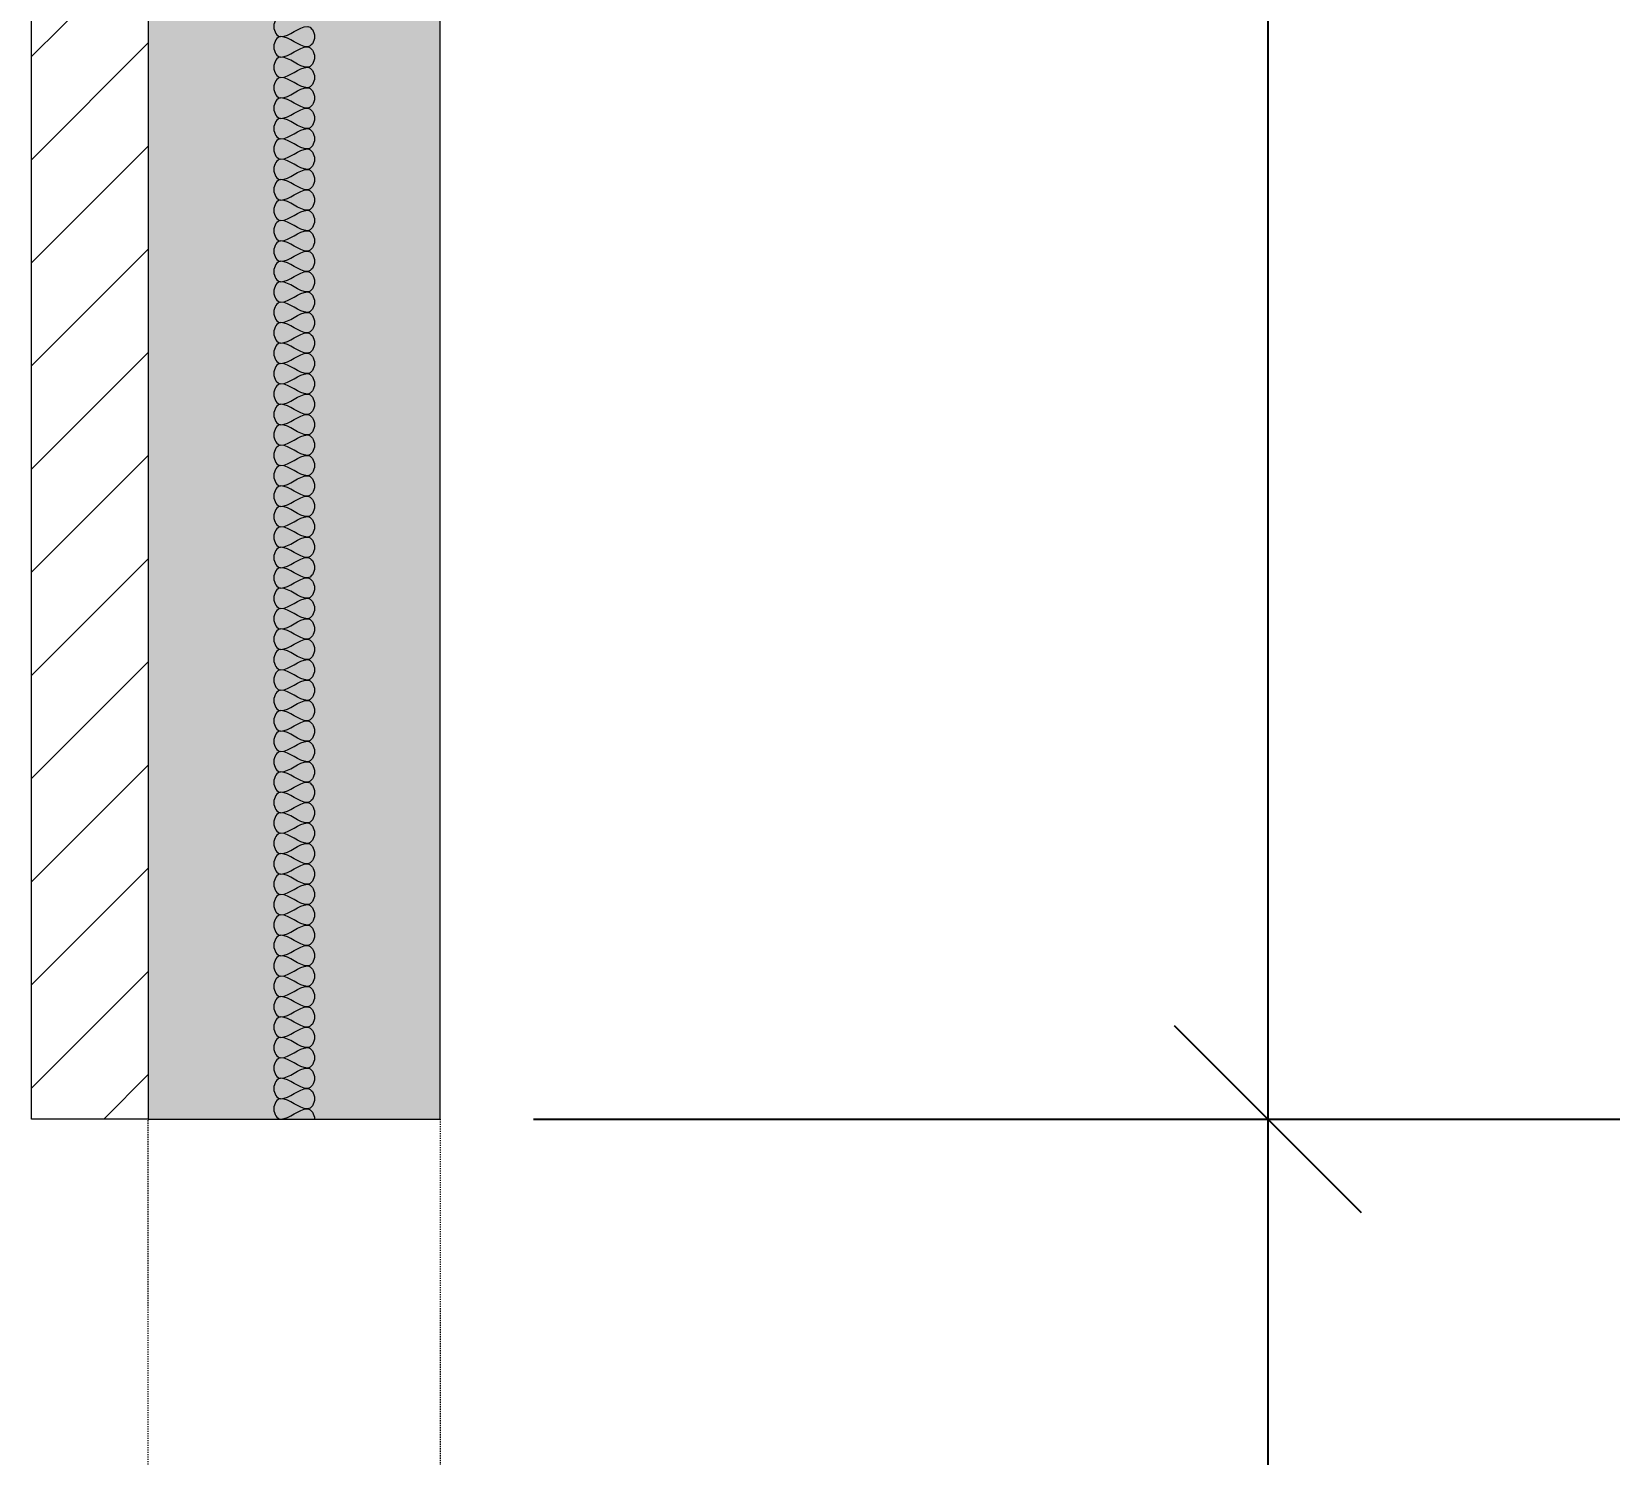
# Model space of a CAD drawing. Header units: inches. Extents: x 1913 to 24953, y -2945 to 1064.
# Drawn here: x 16478.7 to 16613.9, y -1199.4 to -1077.5 of the extents above; entities that cross this region are included whole.
import ezdxf

# ---------------------------------------------------------------- set-up
doc = ezdxf.new("R2010")
doc.units = ezdxf.units.IN
doc.header["$MEASUREMENT"] = 0
doc.linetypes.add('Overhead 1_16_', pattern=[0.101562, 0.0625, -0.039062])
for name, color, linetype, lineweight in [('A-ANNO-DIMS', 211, 'Continuous', 9), ('A-DETL', 90, 'Continuous', 9), ('A-FLOR-OVHD', 1, 'Overhead 1_16_', 9), ('A-WALL', 113, 'Continuous', 13)]:
    doc.layers.add(name, color=color, linetype=linetype, lineweight=lineweight)
doc.styles.add('Arial', font='arial.ttf', dxfattribs={"height": 12})
doc.dimstyles.new('Linear_-_3_32__Arial', dxfattribs={"dimscale": 12, "dimtxt": 12.243113, "dimasz": 1.333333, "dimexe": 1, "dimexo": 0.666667, "dimgap": 0.666667, "dimtad": 1, "dimdec": 5, "dimrnd": 0.03125, "dimzin": 1, "dimdsep": 46, "dimlunit": 4, "dimtxsty": 'Arial', "dimblk1": 'OBLIQUE', "dimblk2": 'OBLIQUE', "dimsah": 1, "dimcen": 0.09, "dimdle": 1, "dimazin": 0, "dimtfac": 1, "dimtdec": 4, "dimtix": 1, "dimtmove": 0, "dimatfit": 3, "dimfxl": 1, "dimtvp": 1, "dimtfill": 1, "dimfrac": 2, "dimtolj": 1, "dimtzin": 0, "dimarcsym": 2})

# ---------------------------------------------------------------- blocks, each defined once
blk = doc.blocks.new('_Oblique')
at = {"color": 0, "linetype": 'ByBlock', "lineweight": -2}
blk.add_line((-0.5, -0.5), (0.5, 0.5), dxfattribs=at)
blk = doc.blocks.new('*D324')
at = {"layer": 'A-ANNO-DIMS', "color": 0, "lineweight": -2, "transparency": 16777216}
for p, q in [((16737.05, 581.29), (16737.05, -1746.71)), ((16506.43, 569.29), (16749.05, 569.29)), ((16509.15, -1734.71), (16749.05, -1734.71))]:
    blk.add_line(p, q, dxfattribs=at)
at = {"layer": 'Defpoints', "color": 0, "lineweight": 0, "transparency": 16777216}
for p in [(16498.43, 569.29), (16501.15, -1734.71), (16737.05, -1734.71)]:
    blk.add_point(p, dxfattribs=at)
at = {"layer": 'A-ANNO-DIMS', "color": 0, "lineweight": -2, "transparency": 16777216, "xscale": 16, "yscale": 16, "zscale": 16}
for p, rotation in [((16737.05, 569.29), 90), ((16737.05, -1734.71), 270)]:
    blk.add_blockref('_Oblique', p, dxfattribs=dict(at, rotation=rotation))
at = {"layer": 'A-ANNO-DIMS', "color": 0, "lineweight": 0, "transparency": 16777216, "insert": (16722.92, -582.71), "char_height": 12, "width": 73.4587, "attachment_point": 5, "rotation": 90, "style": 'Arial'}
blk.add_mtext('\\A1;192\'-0"', dxfattribs=at)
blk = doc.blocks.new('*D381')
at = {"layer": 'A-ANNO-DIMS', "color": 0, "lineweight": -2, "transparency": 16777216}
for p, q in [((16584.59, -870.71), (16584.59, -1182.71)), ((16521.15, -882.71), (16596.59, -882.71)), ((16521.65, -1170.71), (16596.59, -1170.71))]:
    blk.add_line(p, q, dxfattribs=at)
at = {"layer": 'Defpoints', "color": 0, "lineweight": 0, "transparency": 16777216}
for p in [(16513.15, -882.71), (16513.65, -1170.71), (16584.59, -1170.71)]:
    blk.add_point(p, dxfattribs=at)
at = {"layer": 'A-ANNO-DIMS', "color": 0, "lineweight": -2, "transparency": 16777216, "xscale": 16, "yscale": 16, "zscale": 16}
for p, rotation in [((16584.59, -882.71), 90), ((16584.59, -1170.71), 270)]:
    blk.add_blockref('_Oblique', p, dxfattribs=dict(at, rotation=rotation))
at = {"layer": 'A-ANNO-DIMS', "color": 0, "lineweight": 0, "transparency": 16777216, "insert": (16570.47, -1026.71), "char_height": 12, "width": 51.3081, "attachment_point": 5, "rotation": 90, "style": 'Arial'}
blk.add_mtext('\\A1;24\'-0"', dxfattribs=at)
blk = doc.blocks.new('*D382')
at = {"layer": 'A-ANNO-DIMS', "color": 0, "lineweight": -2, "transparency": 16777216}
for p, q in [((16584.59, -1158.71), (16584.59, -1470.71)), ((16521.65, -1170.71), (16596.59, -1170.71)), ((16521.15, -1458.71), (16596.59, -1458.71))]:
    blk.add_line(p, q, dxfattribs=at)
at = {"layer": 'Defpoints', "color": 0, "lineweight": 0, "transparency": 16777216}
for p in [(16513.65, -1170.71), (16513.15, -1458.71), (16584.59, -1458.71)]:
    blk.add_point(p, dxfattribs=at)
at = {"layer": 'A-ANNO-DIMS', "color": 0, "lineweight": -2, "transparency": 16777216, "xscale": 16, "yscale": 16, "zscale": 16}
for p, rotation in [((16584.59, -1170.71), 90), ((16584.59, -1458.71), 270)]:
    blk.add_blockref('_Oblique', p, dxfattribs=dict(at, rotation=rotation))
at = {"layer": 'A-ANNO-DIMS', "color": 0, "lineweight": 0, "transparency": 16777216, "insert": (16570.47, -1314.71), "char_height": 12, "width": 62.3834, "attachment_point": 5, "rotation": 90, "style": 'Arial'}
blk.add_mtext('\\A1;24\'-0"', dxfattribs=at)
blk = doc.blocks.new('*D388')
at = {"layer": 'A-ANNO-DIMS', "color": 0, "lineweight": -2, "transparency": 16777216}
for p, q in [((16705.05, -1302.71), (16705.05, -1158.71)), ((16521.65, -1170.71), (16717.05, -1170.71)), ((16521.65, -1290.71), (16717.05, -1290.71))]:
    blk.add_line(p, q, dxfattribs=at)
at = {"layer": 'Defpoints', "color": 0, "lineweight": 0, "transparency": 16777216}
for p in [(16513.65, -1170.71), (16705.05, -1170.71), (16513.65, -1290.71)]:
    blk.add_point(p, dxfattribs=at)
at = {"layer": 'A-ANNO-DIMS', "color": 0, "lineweight": -2, "transparency": 16777216, "xscale": 16, "yscale": 16, "zscale": 16}
for p, rotation in [((16705.05, -1170.71), 90), ((16705.05, -1290.71), 270)]:
    blk.add_blockref('_Oblique', p, dxfattribs=dict(at, rotation=rotation))
at = {"layer": 'A-ANNO-DIMS', "color": 0, "lineweight": 0, "transparency": 16777216, "insert": (16690.92, -1230.71), "char_height": 12, "width": 62.3834, "attachment_point": 5, "rotation": 90, "style": 'Arial'}
blk.add_mtext('\\A1;10\'-0"', dxfattribs=at)
blk = doc.blocks.new('*D389')
at = {"layer": 'A-ANNO-DIMS', "color": 0, "lineweight": -2, "transparency": 16777216}
for p, q in [((16705.05, -1182.71), (16705.05, -258.71)), ((16661.39, -270.71), (16717.05, -270.71)), ((16521.65, -1170.71), (16717.05, -1170.71))]:
    blk.add_line(p, q, dxfattribs=at)
at = {"layer": 'Defpoints', "color": 0, "lineweight": 0, "transparency": 16777216}
for p in [(16653.39, -270.71), (16705.05, -270.71), (16513.65, -1170.71)]:
    blk.add_point(p, dxfattribs=at)
at = {"layer": 'A-ANNO-DIMS', "color": 0, "lineweight": -2, "transparency": 16777216, "xscale": 16, "yscale": 16, "zscale": 16}
for p, rotation in [((16705.05, -270.71), 90), ((16705.05, -1170.71), 270)]:
    blk.add_blockref('_Oblique', p, dxfattribs=dict(at, rotation=rotation))
at = {"layer": 'A-ANNO-DIMS', "color": 0, "lineweight": 0, "transparency": 16777216, "insert": (16690.92, -720.71), "char_height": 12, "width": 62.3834, "attachment_point": 5, "rotation": 90, "style": 'Arial'}
blk.add_mtext('\\A1;75\'-0"', dxfattribs=at)

msp = doc.modelspace()

# ---------------------------------------------------------------- hatches: boundary and pattern name
at = {"lineweight": 0, "ltscale": 0.5}
h = msp.add_hatch(dxfattribs=at)
h.set_pattern_fill('ANSI31', color=256, scale=50)
h.set_pattern_definition([(45, (-371.2786, -181.2105), (-4.4194174, 4.4194174), [])])
h.paths.add_polyline_path([(16478.653809, -1170.706329), (16488.653809, -1170.706329), (16488.653809, -496.706329), (16478.653809, -496.706329)])
at = {"layer": 'A-FLOR-OVHD', "lineweight": 0, "true_color": 0x636466}
h = msp.add_hatch(dxfattribs=at)
h.set_pattern_fill('FP_1', color=251, style=0, pattern_type=2)
h.set_pattern_definition([(50, (15633.552, 194.942), (36.72335, -3.213), [3.84, -42.24]), (355, (15633.552, 194.94), (-7.1044, 38.51274), [3.072, -33.792]), (100.451, (15636.612, 194.674), (29.62024, 35.29956), [3.263, -35.898]), (46.184, (15633.552, 205.18), (54.6425, -8.4752), [5.76, -63.36]), (96.636, (15638.106, 204.476), (47.854, 49.8752), [4.895, -53.848]), (351.184, (15633.55, 205.18), (47.8553, 49.8749), [4.608, -50.688]), (21, (15638.672, 202.622), (30.56126, -20.614), [3.84, -42.24]), (326, (15638.672, 202.62), (12.4577, 37.1283), [3.072, -33.792]), (71.451, (15641.22, 200.904), (43.02, 16.5135), [3.263, -35.898]), (37.5, (15633.552, 194.942), (0.6228, 17.04428), [1.69, -31.693, 1.69, -32.614, -33.92]), (37.5, (15633.552, 194.942), (0.6228, 17.04428), [-67.686, 1.69, -32.23]), (7.5, (15633.552, 194.942), (13.4694, 20.19387), [1.69, -17.869, 1.69, -30.925, -12.928]), (7.5, (15633.552, 194.942), (13.4694, 20.19387), [-52.173, 1.69, -11.238]), (327.5, (15622.134, 194.942), (27.33168, -1.15522), [1.69, -11.11, 1.69, -38.246, -52.992]), (327.5, (15622.134, 194.942), (27.33168, -1.15522), [-52.736, 1.69, -51.302]), (317.5, (15617.014, 194.942), (29.85903, 5.12498), [1.69, -14.95, 1.69, -24.832, -37.632]), (317.5, (15617.014, 194.942), (29.85903, 5.12498), [-43.162, 1.69, -35.942])])
h.paths.add_polyline_path([(16488.653809, -252.706329), (16513.653809, -252.706329), (16513.653809, -260.706329), (16513.653809, -280.706329), (16513.653809, -1170.706329), (16488.653809, -1170.706329), (16488.653809, -496.706329), (16488.653809, -476.706329), (16488.653809, -371.706329), (16488.653809, -361.706329), (16488.653809, -280.706329), (16488.653809, -260.706329)], flags=0)
h.paths.add_polyline_path([(16488.653809, -11.706329), (16513.653809, -11.706329), (16513.653809, -216.706329), (16488.653809, -216.706329)], flags=0)

# ---------------------------------------------------------------- linework, layer by layer
at = {"color": 5, "lineweight": 0, "ltscale": 0.5}
msp.add_lwpolyline([(16488.653809, -1170.706329), (16478.653809, -1170.706329), (16478.653809, -496.706329), (16488.653809, -496.706329)], close=True, dxfattribs=at)
at = {"layer": 'A-DETL', "lineweight": 0}
for points in [[(16499.987143, -1076.206329), (16499.712157, -1076.206329), (16499.095462, -1077.081329), (16499.712157, -1077.956329), (16499.987143, -1077.956329)], [(16499.987143, -1077.956329), (16500.788858, -1077.956329), (16501.518761, -1077.081329), (16502.320476, -1077.081329)], [(16502.320476, -1077.081329), (16502.595462, -1077.081329), (16503.212157, -1077.956329), (16502.595462, -1078.831329), (16502.320476, -1078.831329)], [(16499.987143, -1077.956329), (16499.712157, -1077.956329), (16499.095462, -1078.831329), (16499.712157, -1079.706329), (16499.987143, -1079.706329)], [(16502.320476, -1078.831329), (16501.518761, -1078.831329), (16500.788858, -1077.956329), (16499.987143, -1077.956329)], [(16499.987143, -1079.706329), (16500.788858, -1079.706329), (16501.518761, -1078.831329), (16502.320476, -1078.831329)], [(16502.320476, -1078.831329), (16502.595462, -1078.831329), (16503.212157, -1079.706329), (16502.595462, -1080.581329), (16502.320476, -1080.581329)], [(16499.987143, -1079.706329), (16499.712157, -1079.706329), (16499.095462, -1080.581329), (16499.712157, -1081.456329), (16499.987143, -1081.456329)], [(16502.320476, -1080.581329), (16501.518761, -1080.581329), (16500.788858, -1079.706329), (16499.987143, -1079.706329)], [(16499.987143, -1081.456329), (16499.712157, -1081.456329), (16499.095462, -1082.331329), (16499.712157, -1083.206329), (16499.987143, -1083.206329)], [(16499.987143, -1081.456329), (16500.788858, -1081.456329), (16501.518761, -1080.581329), (16502.320476, -1080.581329)], [(16502.320476, -1082.331329), (16501.518761, -1082.331329), (16500.788858, -1081.456329), (16499.987143, -1081.456329)], [(16502.320476, -1080.581329), (16502.595462, -1080.581329), (16503.212157, -1081.456329), (16502.595462, -1082.331329), (16502.320476, -1082.331329)], [(16499.987143, -1083.206329), (16500.788858, -1083.206329), (16501.518761, -1082.331329), (16502.320476, -1082.331329)], [(16502.320476, -1082.331329), (16502.595462, -1082.331329), (16503.212157, -1083.206329), (16502.595462, -1084.081329), (16502.320476, -1084.081329)], [(16499.987143, -1083.206329), (16499.712157, -1083.206329), (16499.095462, -1084.081329), (16499.712157, -1084.956329), (16499.987143, -1084.956329)], [(16502.320476, -1084.081329), (16501.518761, -1084.081329), (16500.788858, -1083.206329), (16499.987143, -1083.206329)], [(16499.987143, -1084.956329), (16500.788858, -1084.956329), (16501.518761, -1084.081329), (16502.320476, -1084.081329)], [(16502.320476, -1084.081329), (16502.595462, -1084.081329), (16503.212157, -1084.956329), (16502.595462, -1085.831329), (16502.320476, -1085.831329)], [(16499.987143, -1084.956329), (16499.712157, -1084.956329), (16499.095462, -1085.831329), (16499.712157, -1086.706329), (16499.987143, -1086.706329)], [(16502.320476, -1085.831329), (16501.518761, -1085.831329), (16500.788858, -1084.956329), (16499.987143, -1084.956329)], [(16499.987143, -1086.706329), (16499.712157, -1086.706329), (16499.095462, -1087.581329), (16499.712157, -1088.456329), (16499.987143, -1088.456329)], [(16499.987143, -1086.706329), (16500.788858, -1086.706329), (16501.518761, -1085.831329), (16502.320476, -1085.831329)], [(16502.320476, -1087.581329), (16501.518761, -1087.581329), (16500.788858, -1086.706329), (16499.987143, -1086.706329)], [(16502.320476, -1085.831329), (16502.595462, -1085.831329), (16503.212157, -1086.706329), (16502.595462, -1087.581329), (16502.320476, -1087.581329)], [(16499.987143, -1088.456329), (16500.788858, -1088.456329), (16501.518761, -1087.581329), (16502.320476, -1087.581329)], [(16502.320476, -1087.581329), (16502.595462, -1087.581329), (16503.212157, -1088.456329), (16502.595462, -1089.331329), (16502.320476, -1089.331329)], [(16499.987143, -1088.456329), (16499.712157, -1088.456329), (16499.095462, -1089.331329), (16499.712157, -1090.206329), (16499.987143, -1090.206329)], [(16502.320476, -1089.331329), (16501.518761, -1089.331329), (16500.788858, -1088.456329), (16499.987143, -1088.456329)], [(16499.987143, -1090.206329), (16500.788858, -1090.206329), (16501.518761, -1089.331329), (16502.320476, -1089.331329)], [(16502.320476, -1089.331329), (16502.595462, -1089.331329), (16503.212157, -1090.206329), (16502.595462, -1091.081329), (16502.320476, -1091.081329)], [(16499.987143, -1090.206329), (16499.712157, -1090.206329), (16499.095462, -1091.081329), (16499.712157, -1091.956329), (16499.987143, -1091.956329)], [(16502.320476, -1091.081329), (16501.518761, -1091.081329), (16500.788858, -1090.206329), (16499.987143, -1090.206329)], [(16499.987143, -1091.956329), (16499.712157, -1091.956329), (16499.095462, -1092.831329), (16499.712157, -1093.706329), (16499.987143, -1093.706329)], [(16499.987143, -1091.956329), (16500.788858, -1091.956329), (16501.518761, -1091.081329), (16502.320476, -1091.081329)], [(16502.320476, -1092.831329), (16501.518761, -1092.831329), (16500.788858, -1091.956329), (16499.987143, -1091.956329)], [(16502.320476, -1091.081329), (16502.595462, -1091.081329), (16503.212157, -1091.956329), (16502.595462, -1092.831329), (16502.320476, -1092.831329)], [(16499.987143, -1093.706329), (16499.712157, -1093.706329), (16499.095462, -1094.581329), (16499.712157, -1095.456329), (16499.987143, -1095.456329)], [(16499.987143, -1093.706329), (16500.788858, -1093.706329), (16501.518761, -1092.831329), (16502.320476, -1092.831329)], [(16502.320476, -1094.581329), (16501.518761, -1094.581329), (16500.788858, -1093.706329), (16499.987143, -1093.706329)], [(16502.320476, -1092.831329), (16502.595462, -1092.831329), (16503.212157, -1093.706329), (16502.595462, -1094.581329), (16502.320476, -1094.581329)], [(16499.987143, -1095.456329), (16500.788858, -1095.456329), (16501.518761, -1094.581329), (16502.320476, -1094.581329)], [(16502.320476, -1094.581329), (16502.595462, -1094.581329), (16503.212157, -1095.456329), (16502.595462, -1096.331329), (16502.320476, -1096.331329)], [(16499.987143, -1095.456329), (16499.712157, -1095.456329), (16499.095462, -1096.331329), (16499.712157, -1097.206329), (16499.987143, -1097.206329)], [(16502.320476, -1096.331329), (16501.518761, -1096.331329), (16500.788858, -1095.456329), (16499.987143, -1095.456329)], [(16499.987143, -1097.206329), (16500.788858, -1097.206329), (16501.518761, -1096.331329), (16502.320476, -1096.331329)], [(16502.320476, -1096.331329), (16502.595462, -1096.331329), (16503.212157, -1097.206329), (16502.595462, -1098.081329), (16502.320476, -1098.081329)], [(16499.987143, -1097.206329), (16499.712157, -1097.206329), (16499.095462, -1098.081329), (16499.712157, -1098.956329), (16499.987143, -1098.956329)], [(16502.320476, -1098.081329), (16501.518761, -1098.081329), (16500.788858, -1097.206329), (16499.987143, -1097.206329)], [(16499.987143, -1098.956329), (16499.712157, -1098.956329), (16499.095462, -1099.831329), (16499.712157, -1100.706329), (16499.987143, -1100.706329)], [(16499.987143, -1098.956329), (16500.788858, -1098.956329), (16501.518761, -1098.081329), (16502.320476, -1098.081329)], [(16502.320476, -1099.831329), (16501.518761, -1099.831329), (16500.788858, -1098.956329), (16499.987143, -1098.956329)], [(16502.320476, -1098.081329), (16502.595462, -1098.081329), (16503.212157, -1098.956329), (16502.595462, -1099.831329), (16502.320476, -1099.831329)], [(16499.987143, -1100.706329), (16500.788858, -1100.706329), (16501.518761, -1099.831329), (16502.320476, -1099.831329)], [(16502.320476, -1099.831329), (16502.595462, -1099.831329), (16503.212157, -1100.706329), (16502.595462, -1101.581329), (16502.320476, -1101.581329)], [(16499.987143, -1100.706329), (16499.712157, -1100.706329), (16499.095462, -1101.581329), (16499.712157, -1102.456329), (16499.987143, -1102.456329)], [(16502.320476, -1101.581329), (16501.518761, -1101.581329), (16500.788858, -1100.706329), (16499.987143, -1100.706329)], [(16499.987143, -1102.456329), (16500.788858, -1102.456329), (16501.518761, -1101.581329), (16502.320476, -1101.581329)], [(16502.320476, -1101.581329), (16502.595462, -1101.581329), (16503.212157, -1102.456329), (16502.595462, -1103.331329), (16502.320476, -1103.331329)], [(16499.987143, -1102.456329), (16499.712157, -1102.456329), (16499.095462, -1103.331329), (16499.712157, -1104.206329), (16499.987143, -1104.206329)], [(16502.320476, -1103.331329), (16501.518761, -1103.331329), (16500.788858, -1102.456329), (16499.987143, -1102.456329)], [(16499.987143, -1104.206329), (16499.712157, -1104.206329), (16499.095462, -1105.081329), (16499.712157, -1105.956329), (16499.987143, -1105.956329)], [(16499.987143, -1104.206329), (16500.788858, -1104.206329), (16501.518761, -1103.331329), (16502.320476, -1103.331329)], [(16502.320476, -1105.081329), (16501.518761, -1105.081329), (16500.788858, -1104.206329), (16499.987143, -1104.206329)], [(16502.320476, -1103.331329), (16502.595462, -1103.331329), (16503.212157, -1104.206329), (16502.595462, -1105.081329), (16502.320476, -1105.081329)], [(16499.987143, -1105.956329), (16500.788858, -1105.956329), (16501.518761, -1105.081329), (16502.320476, -1105.081329)], [(16502.320476, -1105.081329), (16502.595462, -1105.081329), (16503.212157, -1105.956329), (16502.595462, -1106.831329), (16502.320476, -1106.831329)], [(16499.987143, -1105.956329), (16499.712157, -1105.956329), (16499.095462, -1106.831329), (16499.712157, -1107.706329), (16499.987143, -1107.706329)], [(16502.320476, -1106.831329), (16501.518761, -1106.831329), (16500.788858, -1105.956329), (16499.987143, -1105.956329)], [(16499.987143, -1107.706329), (16500.788858, -1107.706329), (16501.518761, -1106.831329), (16502.320476, -1106.831329)], [(16502.320476, -1106.831329), (16502.595462, -1106.831329), (16503.212157, -1107.706329), (16502.595462, -1108.581329), (16502.320476, -1108.581329)], [(16499.987143, -1107.706329), (16499.712157, -1107.706329), (16499.095462, -1108.581329), (16499.712157, -1109.456329), (16499.987143, -1109.456329)], [(16502.320476, -1108.581329), (16501.518761, -1108.581329), (16500.788858, -1107.706329), (16499.987143, -1107.706329)], [(16499.987143, -1109.456329), (16500.788858, -1109.456329), (16501.518761, -1108.581329), (16502.320476, -1108.581329)], [(16502.320476, -1108.581329), (16502.595462, -1108.581329), (16503.212157, -1109.456329), (16502.595462, -1110.331329), (16502.320476, -1110.331329)], [(16499.987143, -1109.456329), (16499.712157, -1109.456329), (16499.095462, -1110.331329), (16499.712157, -1111.206329), (16499.987143, -1111.206329)], [(16502.320476, -1110.331329), (16501.518761, -1110.331329), (16500.788858, -1109.456329), (16499.987143, -1109.456329)], [(16499.987143, -1111.206329), (16499.712157, -1111.206329), (16499.095462, -1112.081329), (16499.712157, -1112.956329), (16499.987143, -1112.956329)], [(16499.987143, -1111.206329), (16500.788858, -1111.206329), (16501.518761, -1110.331329), (16502.320476, -1110.331329)], [(16502.320476, -1112.081329), (16501.518761, -1112.081329), (16500.788858, -1111.206329), (16499.987143, -1111.206329)], [(16502.320476, -1110.331329), (16502.595462, -1110.331329), (16503.212157, -1111.206329), (16502.595462, -1112.081329), (16502.320476, -1112.081329)], [(16499.987143, -1112.956329), (16500.788858, -1112.956329), (16501.518761, -1112.081329), (16502.320476, -1112.081329)], [(16502.320476, -1112.081329), (16502.595462, -1112.081329), (16503.212157, -1112.956329), (16502.595462, -1113.831329), (16502.320476, -1113.831329)], [(16499.987143, -1112.956329), (16499.712157, -1112.956329), (16499.095462, -1113.831329), (16499.712157, -1114.706329), (16499.987143, -1114.706329)], [(16502.320476, -1113.831329), (16501.518761, -1113.831329), (16500.788858, -1112.956329), (16499.987143, -1112.956329)], [(16499.987143, -1114.706329), (16500.788858, -1114.706329), (16501.518761, -1113.831329), (16502.320476, -1113.831329)], [(16502.320476, -1113.831329), (16502.595462, -1113.831329), (16503.212157, -1114.706329), (16502.595462, -1115.581329), (16502.320476, -1115.581329)], [(16499.987143, -1114.706329), (16499.712157, -1114.706329), (16499.095462, -1115.581329), (16499.712157, -1116.456329), (16499.987143, -1116.456329)], [(16502.320476, -1115.581329), (16501.518761, -1115.581329), (16500.788858, -1114.706329), (16499.987143, -1114.706329)], [(16499.987143, -1116.456329), (16499.712157, -1116.456329), (16499.095462, -1117.331329), (16499.712157, -1118.206329), (16499.987143, -1118.206329)], [(16499.987143, -1116.456329), (16500.788858, -1116.456329), (16501.518761, -1115.581329), (16502.320476, -1115.581329)], [(16502.320476, -1117.331329), (16501.518761, -1117.331329), (16500.788858, -1116.456329), (16499.987143, -1116.456329)], [(16502.320476, -1115.581329), (16502.595462, -1115.581329), (16503.212157, -1116.456329), (16502.595462, -1117.331329), (16502.320476, -1117.331329)], [(16499.987143, -1118.206329), (16500.788858, -1118.206329), (16501.518761, -1117.331329), (16502.320476, -1117.331329)], [(16502.320476, -1117.331329), (16502.595462, -1117.331329), (16503.212157, -1118.206329), (16502.595462, -1119.081329), (16502.320476, -1119.081329)], [(16499.987143, -1118.206329), (16499.712157, -1118.206329), (16499.095462, -1119.081329), (16499.712157, -1119.956329), (16499.987143, -1119.956329)], [(16502.320476, -1119.081329), (16501.518761, -1119.081329), (16500.788858, -1118.206329), (16499.987143, -1118.206329)], [(16499.987143, -1119.956329), (16500.788858, -1119.956329), (16501.518761, -1119.081329), (16502.320476, -1119.081329)], [(16502.320476, -1119.081329), (16502.595462, -1119.081329), (16503.212157, -1119.956329), (16502.595462, -1120.831329), (16502.320476, -1120.831329)], [(16499.987143, -1119.956329), (16499.712157, -1119.956329), (16499.095462, -1120.831329), (16499.712157, -1121.706329), (16499.987143, -1121.706329)], [(16502.320476, -1120.831329), (16501.518761, -1120.831329), (16500.788858, -1119.956329), (16499.987143, -1119.956329)], [(16499.987143, -1121.706329), (16499.712157, -1121.706329), (16499.095462, -1122.581329), (16499.712157, -1123.456329), (16499.987143, -1123.456329)], [(16499.987143, -1121.706329), (16500.788858, -1121.706329), (16501.518761, -1120.831329), (16502.320476, -1120.831329)], [(16502.320476, -1122.581329), (16501.518761, -1122.581329), (16500.788858, -1121.706329), (16499.987143, -1121.706329)], [(16502.320476, -1120.831329), (16502.595462, -1120.831329), (16503.212157, -1121.706329), (16502.595462, -1122.581329), (16502.320476, -1122.581329)], [(16499.987143, -1123.456329), (16499.712157, -1123.456329), (16499.095462, -1124.331329), (16499.712157, -1125.206329), (16499.987143, -1125.206329)], [(16499.987143, -1123.456329), (16500.788858, -1123.456329), (16501.518761, -1122.581329), (16502.320476, -1122.581329)], [(16502.320476, -1124.331329), (16501.518761, -1124.331329), (16500.788858, -1123.456329), (16499.987143, -1123.456329)], [(16502.320476, -1122.581329), (16502.595462, -1122.581329), (16503.212157, -1123.456329), (16502.595462, -1124.331329), (16502.320476, -1124.331329)], [(16499.987143, -1125.206329), (16500.788858, -1125.206329), (16501.518761, -1124.331329), (16502.320476, -1124.331329)], [(16502.320476, -1124.331329), (16502.595462, -1124.331329), (16503.212157, -1125.206329), (16502.595462, -1126.081329), (16502.320476, -1126.081329)], [(16499.987143, -1125.206329), (16499.712157, -1125.206329), (16499.095462, -1126.081329), (16499.712157, -1126.956329), (16499.987143, -1126.956329)], [(16502.320476, -1126.081329), (16501.518761, -1126.081329), (16500.788858, -1125.206329), (16499.987143, -1125.206329)], [(16499.987143, -1126.956329), (16500.788858, -1126.956329), (16501.518761, -1126.081329), (16502.320476, -1126.081329)], [(16502.320476, -1126.081329), (16502.595462, -1126.081329), (16503.212157, -1126.956329), (16502.595462, -1127.831329), (16502.320476, -1127.831329)], [(16499.987143, -1126.956329), (16499.712157, -1126.956329), (16499.095462, -1127.831329), (16499.712157, -1128.706329), (16499.987143, -1128.706329)], [(16502.320476, -1127.831329), (16501.518761, -1127.831329), (16500.788858, -1126.956329), (16499.987143, -1126.956329)], [(16499.987143, -1128.706329), (16499.712157, -1128.706329), (16499.095462, -1129.581329), (16499.712157, -1130.456329), (16499.987143, -1130.456329)], [(16499.987143, -1128.706329), (16500.788858, -1128.706329), (16501.518761, -1127.831329), (16502.320476, -1127.831329)], [(16502.320476, -1129.581329), (16501.518761, -1129.581329), (16500.788858, -1128.706329), (16499.987143, -1128.706329)], [(16502.320476, -1127.831329), (16502.595462, -1127.831329), (16503.212157, -1128.706329), (16502.595462, -1129.581329), (16502.320476, -1129.581329)], [(16499.987143, -1130.456329), (16500.788858, -1130.456329), (16501.518761, -1129.581329), (16502.320476, -1129.581329)], [(16502.320476, -1129.581329), (16502.595462, -1129.581329), (16503.212157, -1130.456329), (16502.595462, -1131.331329), (16502.320476, -1131.331329)], [(16499.987143, -1130.456329), (16499.712157, -1130.456329), (16499.095462, -1131.331329), (16499.712157, -1132.206329), (16499.987143, -1132.206329)], [(16502.320476, -1131.331329), (16501.518761, -1131.331329), (16500.788858, -1130.456329), (16499.987143, -1130.456329)], [(16499.987143, -1132.206329), (16500.788858, -1132.206329), (16501.518761, -1131.331329), (16502.320476, -1131.331329)], [(16502.320476, -1131.331329), (16502.595462, -1131.331329), (16503.212157, -1132.206329), (16502.595462, -1133.081329), (16502.320476, -1133.081329)], [(16499.987143, -1132.206329), (16499.712157, -1132.206329), (16499.095462, -1133.081329), (16499.712157, -1133.956329), (16499.987143, -1133.956329)], [(16502.320476, -1133.081329), (16501.518761, -1133.081329), (16500.788858, -1132.206329), (16499.987143, -1132.206329)], [(16499.987143, -1133.956329), (16499.712157, -1133.956329), (16499.095462, -1134.831329), (16499.712157, -1135.706329), (16499.987143, -1135.706329)], [(16499.987143, -1133.956329), (16500.788858, -1133.956329), (16501.518761, -1133.081329), (16502.320476, -1133.081329)], [(16502.320476, -1134.831329), (16501.518761, -1134.831329), (16500.788858, -1133.956329), (16499.987143, -1133.956329)], [(16502.320476, -1133.081329), (16502.595462, -1133.081329), (16503.212157, -1133.956329), (16502.595462, -1134.831329), (16502.320476, -1134.831329)], [(16499.987143, -1135.706329), (16500.788858, -1135.706329), (16501.518761, -1134.831329), (16502.320476, -1134.831329)], [(16502.320476, -1134.831329), (16502.595462, -1134.831329), (16503.212157, -1135.706329), (16502.595462, -1136.581329), (16502.320476, -1136.581329)], [(16499.987143, -1135.706329), (16499.712157, -1135.706329), (16499.095462, -1136.581329), (16499.712157, -1137.456329), (16499.987143, -1137.456329)], [(16502.320476, -1136.581329), (16501.518761, -1136.581329), (16500.788858, -1135.706329), (16499.987143, -1135.706329)], [(16499.987143, -1137.456329), (16500.788858, -1137.456329), (16501.518761, -1136.581329), (16502.320476, -1136.581329)], [(16502.320476, -1136.581329), (16502.595462, -1136.581329), (16503.212157, -1137.456329), (16502.595462, -1138.331329), (16502.320476, -1138.331329)], [(16499.987143, -1137.456329), (16499.712157, -1137.456329), (16499.095462, -1138.331329), (16499.712157, -1139.206329), (16499.987143, -1139.206329)], [(16502.320476, -1138.331329), (16501.518761, -1138.331329), (16500.788858, -1137.456329), (16499.987143, -1137.456329)], [(16499.987143, -1139.206329), (16500.788858, -1139.206329), (16501.518761, -1138.331329), (16502.320476, -1138.331329)], [(16502.320476, -1138.331329), (16502.595462, -1138.331329), (16503.212157, -1139.206329), (16502.595462, -1140.081329), (16502.320476, -1140.081329)], [(16499.987143, -1139.206329), (16499.712157, -1139.206329), (16499.095462, -1140.081329), (16499.712157, -1140.956329), (16499.987143, -1140.956329)], [(16502.320476, -1140.081329), (16501.518761, -1140.081329), (16500.788858, -1139.206329), (16499.987143, -1139.206329)], [(16499.987143, -1140.956329), (16499.712157, -1140.956329), (16499.095462, -1141.831329), (16499.712157, -1142.706329), (16499.987143, -1142.706329)], [(16499.987143, -1140.956329), (16500.788858, -1140.956329), (16501.518761, -1140.081329), (16502.320476, -1140.081329)], [(16502.320476, -1141.831329), (16501.518761, -1141.831329), (16500.788858, -1140.956329), (16499.987143, -1140.956329)], [(16502.320476, -1140.081329), (16502.595462, -1140.081329), (16503.212157, -1140.956329), (16502.595462, -1141.831329), (16502.320476, -1141.831329)], [(16499.987143, -1142.706329), (16500.788858, -1142.706329), (16501.518761, -1141.831329), (16502.320476, -1141.831329)], [(16502.320476, -1141.831329), (16502.595462, -1141.831329), (16503.212157, -1142.706329), (16502.595462, -1143.581329), (16502.320476, -1143.581329)], [(16499.987143, -1142.706329), (16499.712157, -1142.706329), (16499.095462, -1143.581329), (16499.712157, -1144.456329), (16499.987143, -1144.456329)], [(16502.320476, -1143.581329), (16501.518761, -1143.581329), (16500.788858, -1142.706329), (16499.987143, -1142.706329)], [(16499.987143, -1144.456329), (16500.788858, -1144.456329), (16501.518761, -1143.581329), (16502.320476, -1143.581329)], [(16502.320476, -1143.581329), (16502.595462, -1143.581329), (16503.212157, -1144.456329), (16502.595462, -1145.331329), (16502.320476, -1145.331329)], [(16499.987143, -1144.456329), (16499.712157, -1144.456329), (16499.095462, -1145.331329), (16499.712157, -1146.206329), (16499.987143, -1146.206329)], [(16502.320476, -1145.331329), (16501.518761, -1145.331329), (16500.788858, -1144.456329), (16499.987143, -1144.456329)], [(16499.987143, -1146.206329), (16499.712157, -1146.206329), (16499.095462, -1147.081329), (16499.712157, -1147.956329), (16499.987143, -1147.956329)], [(16499.987143, -1146.206329), (16500.788858, -1146.206329), (16501.518761, -1145.331329), (16502.320476, -1145.331329)], [(16502.320476, -1147.081329), (16501.518761, -1147.081329), (16500.788858, -1146.206329), (16499.987143, -1146.206329)], [(16502.320476, -1145.331329), (16502.595462, -1145.331329), (16503.212157, -1146.206329), (16502.595462, -1147.081329), (16502.320476, -1147.081329)], [(16499.987143, -1147.956329), (16500.788858, -1147.956329), (16501.518761, -1147.081329), (16502.320476, -1147.081329)], [(16502.320476, -1147.081329), (16502.595462, -1147.081329), (16503.212157, -1147.956329), (16502.595462, -1148.831329), (16502.320476, -1148.831329)], [(16499.987143, -1147.956329), (16499.712157, -1147.956329), (16499.095462, -1148.831329), (16499.712157, -1149.706329), (16499.987143, -1149.706329)], [(16502.320476, -1148.831329), (16501.518761, -1148.831329), (16500.788858, -1147.956329), (16499.987143, -1147.956329)], [(16499.987143, -1149.706329), (16500.788858, -1149.706329), (16501.518761, -1148.831329), (16502.320476, -1148.831329)], [(16502.320476, -1148.831329), (16502.595462, -1148.831329), (16503.212157, -1149.706329), (16502.595462, -1150.581329), (16502.320476, -1150.581329)], [(16499.987143, -1149.706329), (16499.712157, -1149.706329), (16499.095462, -1150.581329), (16499.712157, -1151.456329), (16499.987143, -1151.456329)], [(16502.320476, -1150.581329), (16501.518761, -1150.581329), (16500.788858, -1149.706329), (16499.987143, -1149.706329)], [(16499.987143, -1151.456329), (16499.712157, -1151.456329), (16499.095462, -1152.331329), (16499.712157, -1153.206329), (16499.987143, -1153.206329)], [(16499.987143, -1151.456329), (16500.788858, -1151.456329), (16501.518761, -1150.581329), (16502.320476, -1150.581329)], [(16502.320476, -1152.331329), (16501.518761, -1152.331329), (16500.788858, -1151.456329), (16499.987143, -1151.456329)], [(16502.320476, -1150.581329), (16502.595462, -1150.581329), (16503.212157, -1151.456329), (16502.595462, -1152.331329), (16502.320476, -1152.331329)], [(16499.987143, -1153.206329), (16499.712157, -1153.206329), (16499.095462, -1154.081329), (16499.712157, -1154.956329), (16499.987143, -1154.956329)], [(16499.987143, -1153.206329), (16500.788858, -1153.206329), (16501.518761, -1152.331329), (16502.320476, -1152.331329)], [(16502.320476, -1154.081329), (16501.518761, -1154.081329), (16500.788858, -1153.206329), (16499.987143, -1153.206329)], [(16502.320476, -1152.331329), (16502.595462, -1152.331329), (16503.212157, -1153.206329), (16502.595462, -1154.081329), (16502.320476, -1154.081329)], [(16499.987143, -1154.956329), (16500.788858, -1154.956329), (16501.518761, -1154.081329), (16502.320476, -1154.081329)], [(16502.320476, -1154.081329), (16502.595462, -1154.081329), (16503.212157, -1154.956329), (16502.595462, -1155.831329), (16502.320476, -1155.831329)], [(16499.987143, -1154.956329), (16499.712157, -1154.956329), (16499.095462, -1155.831329), (16499.712157, -1156.706329), (16499.987143, -1156.706329)], [(16502.320476, -1155.831329), (16501.518761, -1155.831329), (16500.788858, -1154.956329), (16499.987143, -1154.956329)], [(16499.987143, -1156.706329), (16500.788858, -1156.706329), (16501.518761, -1155.831329), (16502.320476, -1155.831329)], [(16502.320476, -1155.831329), (16502.595462, -1155.831329), (16503.212157, -1156.706329), (16502.595462, -1157.581329), (16502.320476, -1157.581329)], [(16499.987143, -1156.706329), (16499.712157, -1156.706329), (16499.095462, -1157.581329), (16499.712157, -1158.456329), (16499.987143, -1158.456329)], [(16502.320476, -1157.581329), (16501.518761, -1157.581329), (16500.788858, -1156.706329), (16499.987143, -1156.706329)], [(16499.987143, -1158.456329), (16499.712157, -1158.456329), (16499.095462, -1159.331329), (16499.712157, -1160.206329), (16499.987143, -1160.206329)], [(16499.987143, -1158.456329), (16500.788858, -1158.456329), (16501.518761, -1157.581329), (16502.320476, -1157.581329)], [(16502.320476, -1159.331329), (16501.518761, -1159.331329), (16500.788858, -1158.456329), (16499.987143, -1158.456329)], [(16502.320476, -1157.581329), (16502.595462, -1157.581329), (16503.212157, -1158.456329), (16502.595462, -1159.331329), (16502.320476, -1159.331329)], [(16499.987143, -1160.206329), (16500.788858, -1160.206329), (16501.518761, -1159.331329), (16502.320476, -1159.331329)], [(16502.320476, -1159.331329), (16502.595462, -1159.331329), (16503.212157, -1160.206329), (16502.595462, -1161.081329), (16502.320476, -1161.081329)], [(16499.987143, -1160.206329), (16499.712157, -1160.206329), (16499.095462, -1161.081329), (16499.712157, -1161.956329), (16499.987143, -1161.956329)], [(16502.320476, -1161.081329), (16501.518761, -1161.081329), (16500.788858, -1160.206329), (16499.987143, -1160.206329)], [(16499.987143, -1161.956329), (16500.788858, -1161.956329), (16501.518761, -1161.081329), (16502.320476, -1161.081329)], [(16502.320476, -1161.081329), (16502.595462, -1161.081329), (16503.212157, -1161.956329), (16502.595462, -1162.831329), (16502.320476, -1162.831329)], [(16499.987143, -1161.956329), (16499.712157, -1161.956329), (16499.095462, -1162.831329), (16499.712157, -1163.706329), (16499.987143, -1163.706329)], [(16502.320476, -1162.831329), (16501.518761, -1162.831329), (16500.788858, -1161.956329), (16499.987143, -1161.956329)], [(16499.987143, -1163.706329), (16499.712157, -1163.706329), (16499.095462, -1164.581329), (16499.712157, -1165.456329), (16499.987143, -1165.456329)], [(16499.987143, -1163.706329), (16500.788858, -1163.706329), (16501.518761, -1162.831329), (16502.320476, -1162.831329)], [(16502.320476, -1164.581329), (16501.518761, -1164.581329), (16500.788858, -1163.706329), (16499.987143, -1163.706329)], [(16502.320476, -1162.831329), (16502.595462, -1162.831329), (16503.212157, -1163.706329), (16502.595462, -1164.581329), (16502.320476, -1164.581329)], [(16499.987143, -1165.456329), (16500.788858, -1165.456329), (16501.518761, -1164.581329), (16502.320476, -1164.581329)], [(16502.320476, -1164.581329), (16502.595462, -1164.581329), (16503.212157, -1165.456329), (16502.595462, -1166.331329), (16502.320476, -1166.331329)], [(16499.987143, -1165.456329), (16499.712157, -1165.456329), (16499.095462, -1166.331329), (16499.712157, -1167.206329), (16499.987143, -1167.206329)], [(16502.320476, -1166.331329), (16501.518761, -1166.331329), (16500.788858, -1165.456329), (16499.987143, -1165.456329)], [(16499.987143, -1167.206329), (16500.788858, -1167.206329), (16501.518761, -1166.331329), (16502.320476, -1166.331329)], [(16502.320476, -1166.331329), (16502.595462, -1166.331329), (16503.212157, -1167.206329), (16502.595462, -1168.081329), (16502.320476, -1168.081329)], [(16499.987143, -1167.206329), (16499.712157, -1167.206329), (16499.095462, -1168.081329), (16499.712157, -1168.956329), (16499.987143, -1168.956329)], [(16502.320476, -1168.081329), (16501.518761, -1168.081329), (16500.788858, -1167.206329), (16499.987143, -1167.206329)], [(16499.987143, -1168.956329), (16500.788858, -1168.956329), (16501.518761, -1168.081329), (16502.320476, -1168.081329)], [(16502.320476, -1168.081329), (16502.595462, -1168.081329), (16503.212157, -1168.956329), (16502.595462, -1169.831329), (16502.320476, -1169.831329)], [(16499.987143, -1168.956329), (16499.712157, -1168.956329), (16499.095462, -1169.831329), (16499.712157, -1170.706329), (16499.987143, -1170.706329)], [(16502.320476, -1169.831329), (16501.518761, -1169.831329), (16500.788858, -1168.956329), (16499.987143, -1168.956329)], [(16499.987143, -1170.706329), (16500.788858, -1170.706329), (16501.518761, -1169.831329), (16502.320476, -1169.831329)], [(16502.320476, -1169.831329), (16502.595462, -1169.831329), (16502.903809, -1170.29385), (16502.903809, -1170.706329)]]:
    msp.add_open_spline(points, degree=3, dxfattribs=at)
at = {"layer": 'A-FLOR-OVHD', "lineweight": 0}
for p, q in [((16488.653809, -1290.706329), (16488.653809, -1170.706329)), ((16513.653809, -1170.706329), (16513.653809, -1290.706329))]:
    msp.add_line(p, q, dxfattribs=at)
at = {"layer": 'A-WALL', "lineweight": 0}
for p, q in [((16513.653809, -1170.706329), (16513.653809, -280.706329)), ((16488.653809, -496.706329), (16488.653809, -1170.706329)), ((16488.653809, -1170.706329), (16513.653809, -1170.706329))]:
    msp.add_line(p, q, dxfattribs=at)

# ---------------------------------------------------------------- dimensions: what is measured, and where the dimension line sits
at = {"layer": 'A-ANNO-DIMS', "color": 1, "lineweight": 0}
for base, p1, p2, picture, middle in [((16737.051027, -1734.706329), (16498.427032, 569.293671), (16501.153809, -1734.706329), '*D324', (16722.924151, -582.706329)), ((16705.051027, -270.706329), (16513.653809, -1170.706329), (16653.386732, -270.706329), '*D389', (16690.924151, -720.706329)), ((16584.594147, -1170.706329), (16513.153809, -882.706329), (16513.653809, -1170.706329), '*D381', (16570.467271, -1026.706329)), ((16584.594147, -1458.706329), (16513.653809, -1170.706329), (16513.153809, -1458.706329), '*D382', (16570.467271, -1314.706329)), ((16705.051027, -1170.706329), (16513.653809, -1290.706329), (16513.653809, -1170.706329), '*D388', (16690.924151, -1230.706329))]:
    dim = msp.add_linear_dim(base=base, p1=p1, p2=p2, angle=90, dimstyle='Linear_-_3_32__Arial', override={"dimpost": '<>', "dimfxl": 60, "dimtfill": 0}, dxfattribs=at)
    dim.commit()
    dim.dimension.update_dxf_attribs({"geometry": picture, "text_midpoint": middle})

doc.saveas('drawing.dxf')
